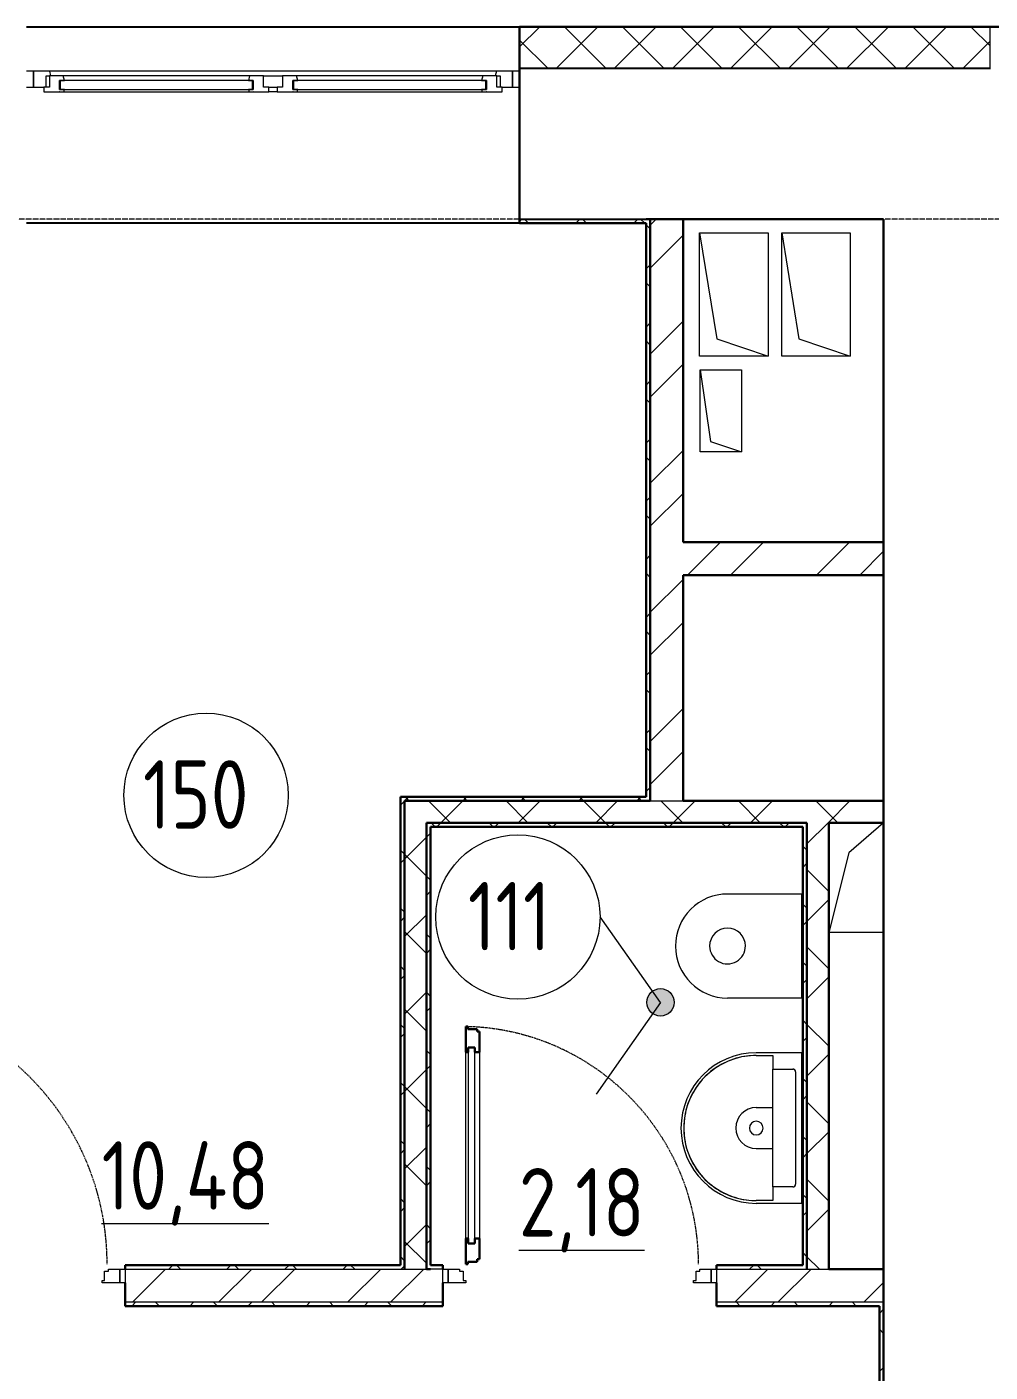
# Model space of a CAD drawing. Header units: millimetres. Extents: x -695119 to 412940, y -249585 to 622758.
# Drawn here: x 136544 to 140062, y -24082 to -19168 of the extents above; entities that cross this region are included whole.
import ezdxf

# ---------------------------------------------------------------- set-up
doc = ezdxf.new("R2010")
doc.units = ezdxf.units.MM
doc.linetypes.add('ADSK_Линия сетки', pattern=[25, 20, -2.5, 0, -2.5])
doc.linetypes.add('ADSK_Штриховая_ш2 п1_5', pattern=[4.5, 3, -1.5])
for name, color, linetype, lineweight in [('Каркас_Импост', 8, 'Continuous', 9), ('Марки помещений', 8, 'Continuous', 20), ('Монтажный зазор', 8, 'Continuous', 9), ('Окна', 252, 'Continuous', 9), ('Оси', 252, 'Continuous', 9), ('Остекление', 8, 'Continuous', 9), ('Открывание', 8, 'ADSK_Штриховая_ш2 п1_5', 9), ('Панель', 252, 'Continuous', 30), ('Перекрытия', 7, 'Continuous', 18), ('Сантехнические приборы', 8, 'Continuous', 18), ('Стены разрез', 7, 'Continuous', 30), ('Стены штриховка', 7, 'Continuous', 9)]:
    doc.layers.add(name, color=color, linetype=linetype, lineweight=lineweight)
doc.layers.add('Стены', color=194, linetype='Continuous')
doc.styles.add('GOST 2.304 type A_1', font='', dxfattribs={"height": 350})
doc.styles.get('GOST 2.304 type A_1').set_extended_font_data('GOST 2.304 type A')

# ---------------------------------------------------------------- blocks, each defined once
blk = doc.blocks.new('1 этаж')
at = {"layer": 'Марки помещений', "true_color": 0x636466}
h = blk.add_hatch(color=251, dxfattribs=at)
edge = h.paths.add_edge_path()
edge.add_arc((-35960.4, -103908), 50, 0, 360)
at = {"color": 251, "lineweight": 18, "true_color": 0x636466}
for p, q in [((-35817.8, -101547.4), (-35817.8, -101097.4)), ((-35817.8, -101097.4), (-35567.8, -101097.4)), ((-35817.8, -101097.4), (-35755.3, -101484.9)), ((-35567.8, -101097.4), (-35567.8, -101547.4)), ((-35517.8, -101547.4), (-35517.8, -101097.4)), ((-35517.8, -101097.4), (-35267.8, -101097.4)), ((-35517.8, -101097.4), (-35455.3, -101484.9)), ((-35267.8, -101097.4), (-35267.8, -101547.4)), ((-35755.3, -101484.9), (-35567.8, -101547.4)), ((-35455.3, -101484.9), (-35267.8, -101547.4)), ((-35567.8, -101547.4), (-35817.8, -101547.4)), ((-35267.8, -101547.4), (-35517.8, -101547.4)), ((-35815.3, -101897.4), (-35815.3, -101597.4)), ((-35815.3, -101597.4), (-35665.3, -101597.4)), ((-35815.3, -101597.4), (-35777.8, -101859.9)), ((-35665.3, -101597.4), (-35665.3, -101897.4)), ((-35665.3, -101897.4), (-35815.3, -101897.4)), ((-35777.8, -101859.9), (-35665.3, -101897.4)), ((-35145.8, -103252.4), (-35272.4, -103361.9)), ((-35272.4, -103361.9), (-35345.8, -103652.4)), ((-35145.8, -103652.4), (-35345.8, -103652.4))]:
    blk.add_line(p, q, dxfattribs=at)
at = {"layer": 'Каркас_Импост', "color": 251, "lineweight": 18, "true_color": 0x636466}
for p, q in [((-38191.4, -100507.4), (-38250.8, -100507.4)), ((-38250.8, -100507.4), (-38250.8, -100565.4)), ((-38186.8, -100524.4), (-38191.4, -100507.4)), ((-36560.2, -100507.4), (-36564.8, -100524.4)), ((-36500.8, -100507.4), (-36560.2, -100507.4)), ((-36500.8, -100565.4), (-36500.8, -100507.4)), ((-38250.8, -100565.4), (-38212.8, -100565.4)), ((-38192.8, -100565.4), (-38212.8, -100565.4)), ((-38212.8, -100565.4), (-38212.8, -100582.4)), ((-38204.8, -100565.4), (-38204.8, -100524.4)), ((-38204.8, -100524.4), (-38192.8, -100524.4)), ((-38192.8, -100524.4), (-38192.8, -100565.4)), ((-38142.4, -100524.4), (-38192.8, -100524.4)), ((-38155.8, -100573.4), (-38155.8, -100541.4)), ((-38155.8, -100541.4), (-38137.8, -100541.4)), ((-38137.8, -100541.4), (-38142.4, -100524.4)), ((-37461.2, -100524.4), (-37465.8, -100541.4)), ((-37465.8, -100541.4), (-37447.8, -100541.4)), ((-37410.8, -100524.4), (-37461.2, -100524.4)), ((-37447.8, -100541.4), (-37447.8, -100573.4)), ((-37410.8, -100565.4), (-37410.8, -100524.4)), ((-37390.8, -100565.4), (-37410.8, -100565.4)), ((-37390.8, -100582.4), (-37390.8, -100565.4)), ((-37340.8, -100565.4), (-37360.8, -100565.4)), ((-37360.8, -100565.4), (-37360.8, -100582.4)), ((-37340.8, -100524.4), (-37340.8, -100565.4)), ((-37290.4, -100524.4), (-37340.8, -100524.4)), ((-37303.8, -100573.4), (-37303.8, -100541.4)), ((-37303.8, -100541.4), (-37285.8, -100541.4)), ((-37285.8, -100541.4), (-37290.4, -100524.4)), ((-36609.2, -100524.4), (-36613.8, -100541.4)), ((-36613.8, -100541.4), (-36595.8, -100541.4)), ((-36558.8, -100524.4), (-36609.2, -100524.4)), ((-36595.8, -100541.4), (-36595.8, -100573.4)), ((-36558.8, -100565.4), (-36558.8, -100524.4)), ((-36558.8, -100524.4), (-36546.8, -100524.4)), ((-36538.8, -100565.4), (-36558.8, -100565.4)), ((-36546.8, -100524.4), (-36546.8, -100565.4)), ((-36538.8, -100582.4), (-36538.8, -100565.4)), ((-36538.8, -100565.4), (-36500.8, -100565.4)), ((-38212.8, -100582.4), (-38156.8, -100582.4)), ((-38156.8, -100582.4), (-38155.8, -100581.4)), ((-38137.8, -100573.4), (-38155.8, -100573.4)), ((-38155.8, -100581.4), (-38154.8, -100582.4)), ((-38154.8, -100582.4), (-38140.2, -100582.4)), ((-38140.2, -100582.4), (-38137.8, -100573.4)), ((-37447.8, -100573.4), (-37465.8, -100573.4)), ((-37465.8, -100573.4), (-37463.4, -100582.4)), ((-37463.4, -100582.4), (-37448.8, -100582.4)), ((-37448.8, -100582.4), (-37447.8, -100581.4)), ((-37447.8, -100581.4), (-37446.8, -100582.4)), ((-37446.8, -100582.4), (-37390.8, -100582.4)), ((-37360.8, -100582.4), (-37304.8, -100582.4)), ((-37304.8, -100582.4), (-37303.8, -100581.4)), ((-37285.8, -100573.4), (-37303.8, -100573.4)), ((-37303.8, -100581.4), (-37302.8, -100582.4)), ((-37302.8, -100582.4), (-37288.2, -100582.4)), ((-37288.2, -100582.4), (-37285.8, -100573.4)), ((-36595.8, -100573.4), (-36613.8, -100573.4)), ((-36613.8, -100573.4), (-36611.4, -100582.4)), ((-36611.4, -100582.4), (-36596.8, -100582.4)), ((-36596.8, -100582.4), (-36595.8, -100581.4)), ((-36595.8, -100581.4), (-36594.8, -100582.4)), ((-36594.8, -100582.4), (-36538.8, -100582.4))]:
    blk.add_line(p, q, dxfattribs=at)
at = {"layer": 'Каркас_Импост', "color": 251, "true_color": 0x636466}
for p, q in [((-36560.2, -100507.4), (-38191.4, -100507.4)), ((-37461.2, -100524.4), (-38142.4, -100524.4)), ((-37410.8, -100524.4), (-37340.8, -100524.4)), ((-37390.8, -100565.4), (-37360.8, -100565.4)), ((-36609.2, -100524.4), (-37290.4, -100524.4)), ((-38156.8, -100582.4), (-38154.8, -100582.4)), ((-38140.2, -100582.4), (-37463.4, -100582.4)), ((-37448.3, -100582.4), (-37446.8, -100582.4)), ((-37360.8, -100582.4), (-37390.8, -100582.4)), ((-37304.8, -100582.4), (-37302.8, -100582.4)), ((-37288.2, -100582.4), (-36611.4, -100582.4)), ((-36596.8, -100582.4), (-36594.8, -100582.4)), ((-37990.8, -104890.4), (-37976.8, -104890.4)), ((-37990.8, -104924.4), (-37990.8, -104890.4)), ((-37976.8, -104890.4), (-37976.8, -104882.4)), ((-37976.8, -104882.4), (-37935.8, -104882.4)), ((-37935.8, -104882.4), (-37935.8, -104932.4)), ((-36735.8, -104882.4), (-36694.8, -104882.4)), ((-36735.8, -104932.4), (-36735.8, -104882.4)), ((-36694.8, -104882.4), (-36694.8, -104890.4)), ((-36694.8, -104890.4), (-36680.8, -104890.4)), ((-36680.8, -104890.4), (-36680.8, -104924.4)), ((-35830.8, -104890.4), (-35816.8, -104890.4)), ((-35830.8, -104924.4), (-35830.8, -104890.4)), ((-35816.8, -104890.4), (-35816.8, -104882.4)), ((-35816.8, -104882.4), (-35775.8, -104882.4)), ((-35775.8, -104882.4), (-35775.8, -104932.4)), ((-37999.8, -104924.4), (-37990.8, -104924.4)), ((-37999.8, -104932.4), (-37999.8, -104924.4)), ((-37935.8, -104932.4), (-37999.8, -104932.4)), ((-36671.8, -104932.4), (-36735.8, -104932.4)), ((-36680.8, -104924.4), (-36671.8, -104924.4)), ((-36671.8, -104924.4), (-36671.8, -104932.4)), ((-35839.8, -104924.4), (-35830.8, -104924.4)), ((-35839.8, -104932.4), (-35839.8, -104924.4)), ((-35775.8, -104932.4), (-35839.8, -104932.4))]:
    blk.add_line(p, q, dxfattribs=at)
at = {"layer": 'Марки помещений', "color": 251, "true_color": 0x636466}
for q in [(-36181.5, -103596.2), (-36195.6, -104243.4)]:
    blk.add_line((-35960.4, -103908), q, dxfattribs=at)
for centre, radius in [((-37620.3, -103151.8), 300), ((-36481.5, -103596.2), 300), ((-35960.4, -103908), 50)]:
    blk.add_circle(centre, radius, dxfattribs=at)
at = {"layer": 'Монтажный зазор', "color": 251, "true_color": 0x636466}
for p, q in [((-37935.8, -104882.4), (-37915.8, -104882.4)), ((-37935.8, -104932.4), (-37935.8, -104882.4)), ((-37915.8, -104882.4), (-37915.8, -104932.4)), ((-36755.8, -104882.4), (-36735.8, -104882.4)), ((-36755.8, -104932.4), (-36755.8, -104882.4)), ((-36735.8, -104882.4), (-36735.8, -104932.4)), ((-35775.8, -104882.4), (-35755.8, -104882.4)), ((-35775.8, -104932.4), (-35775.8, -104882.4)), ((-35755.8, -104882.4), (-35755.8, -104932.4)), ((-37915.8, -104932.4), (-37935.8, -104932.4)), ((-36735.8, -104932.4), (-36755.8, -104932.4)), ((-35755.8, -104932.4), (-35775.8, -104932.4))]:
    blk.add_line(p, q, dxfattribs=at)
at = {"layer": 'Окна', "color": 251, "true_color": 0x636466}
for p, q in [((-38250.8, -100507.4), (-38275.8, -100507.4)), ((-38250.8, -100565.4), (-38250.8, -100507.4)), ((-36475.8, -100507.4), (-36500.8, -100507.4)), ((-36500.8, -100507.4), (-36500.8, -100565.4)), ((-38275.8, -100565.4), (-38250.8, -100565.4)), ((-36500.8, -100565.4), (-36475.8, -100565.4))]:
    blk.add_line(p, q, dxfattribs=at)
at = {"layer": 'Оси', "color": 251, "linetype": 'ADSK_Линия сетки', "true_color": 0x636466}
blk.add_line((4311.5, -101047.4), (-72628.1, -101047.4), dxfattribs=at)
at = {"layer": 'Остекление', "color": 251, "true_color": 0x636466}
for p, q in [((-38152.8, -100541.4), (-38155.8, -100541.4)), ((-38155.8, -100541.4), (-38155.8, -100573.4)), ((-37450.8, -100541.4), (-38152.8, -100541.4)), ((-38152.8, -100541.4), (-38152.8, -100573.4)), ((-38152.8, -100573.4), (-38152.8, -100541.4)), ((-37450.8, -100573.4), (-37450.8, -100541.4)), ((-37450.8, -100541.4), (-37450.8, -100573.4)), ((-37447.8, -100541.4), (-37450.8, -100541.4)), ((-37447.8, -100573.4), (-37447.8, -100541.4)), ((-37300.8, -100541.4), (-37303.8, -100541.4)), ((-37303.8, -100541.4), (-37303.8, -100573.4)), ((-36598.8, -100541.4), (-37300.8, -100541.4)), ((-37300.8, -100541.4), (-37300.8, -100573.4)), ((-37300.8, -100573.4), (-37300.8, -100541.4)), ((-36598.8, -100573.4), (-36598.8, -100541.4)), ((-36598.8, -100541.4), (-36598.8, -100573.4)), ((-36595.8, -100541.4), (-36598.8, -100541.4)), ((-36595.8, -100573.4), (-36595.8, -100541.4)), ((-38155.8, -100573.4), (-38152.8, -100573.4)), ((-38152.8, -100573.4), (-37450.8, -100573.4)), ((-37450.8, -100573.4), (-37447.8, -100573.4)), ((-37303.8, -100573.4), (-37300.8, -100573.4)), ((-37300.8, -100573.4), (-36598.8, -100573.4)), ((-36598.8, -100573.4), (-36595.8, -100573.4)), ((-36662.8, -104072.4), (-36662.8, -104788.4)), ((-36638.8, -104072.4), (-36662.8, -104072.4)), ((-36638.8, -104788.4), (-36638.8, -104072.4)), ((-36662.8, -104788.4), (-36638.8, -104788.4))]:
    blk.add_line(p, q, dxfattribs=at)
at = {"layer": 'Открывание', "color": 251, "true_color": 0x636466}
for centre, radius, end in [((-38949.8, -104864.4), 968, 88.9345), ((-36689.8, -104864.4), 868, 88.8118)]:
    blk.add_arc(centre, radius, 0, end, dxfattribs=at)
at = {"layer": 'Панель', "color": 251, "true_color": 0x636466}
for p, q in [((-36671.8, -103996.4), (-36663.8, -103996.4)), ((-36671.8, -104090.4), (-36671.8, -103996.4)), ((-36663.8, -103996.4), (-36663.8, -104005.4)), ((-36663.8, -104005.4), (-36629.8, -104005.4)), ((-36629.8, -104005.4), (-36629.8, -104014.4)), ((-36629.8, -104014.4), (-36621.8, -104014.4)), ((-36621.8, -104014.4), (-36621.8, -104090.4)), ((-36662.8, -104090.4), (-36671.8, -104090.4)), ((-36662.8, -104072.4), (-36662.8, -104090.4)), ((-36638.8, -104072.4), (-36662.8, -104072.4)), ((-36638.8, -104090.4), (-36638.8, -104072.4)), ((-36621.8, -104090.4), (-36638.8, -104090.4)), ((-36671.8, -104864.4), (-36671.8, -104770.4)), ((-36662.8, -104770.4), (-36671.8, -104770.4)), ((-36662.8, -104788.4), (-36662.8, -104770.4)), ((-36638.8, -104788.4), (-36662.8, -104788.4)), ((-36638.8, -104770.4), (-36638.8, -104788.4)), ((-36621.8, -104770.4), (-36638.8, -104770.4)), ((-36621.8, -104770.4), (-36621.8, -104846.4)), ((-36663.8, -104864.4), (-36671.8, -104864.4)), ((-36663.8, -104855.4), (-36663.8, -104864.4)), ((-36629.8, -104855.4), (-36663.8, -104855.4)), ((-36629.8, -104846.4), (-36629.8, -104855.4)), ((-36621.8, -104846.4), (-36629.8, -104846.4))]:
    blk.add_line(p, q, dxfattribs=at)
at = {"layer": 'Панель', "color": 251, "lineweight": 9, "true_color": 0x636466}
for p, q in [((-36671.8, -104770.4), (-36671.8, -104090.4)), ((-36621.8, -104090.4), (-36621.8, -104770.4))]:
    blk.add_line(p, q, dxfattribs=at)
at = {"layer": 'Перекрытия', "color": 251, "true_color": 0x636466}
for p, q in [((-35817.8, -101097.4), (-35567.8, -101097.4)), ((-35817.8, -101547.4), (-35817.8, -101097.4)), ((-35567.8, -101097.4), (-35567.8, -101547.4)), ((-35517.8, -101097.4), (-35267.8, -101097.4)), ((-35517.8, -101547.4), (-35517.8, -101097.4)), ((-35267.8, -101097.4), (-35267.8, -101547.4)), ((-35567.8, -101547.4), (-35817.8, -101547.4)), ((-35267.8, -101547.4), (-35517.8, -101547.4)), ((-35815.3, -101597.4), (-35665.3, -101597.4)), ((-35815.3, -101897.4), (-35815.3, -101597.4)), ((-35665.3, -101597.4), (-35665.3, -101897.4)), ((-35665.3, -101897.4), (-35815.3, -101897.4)), ((-35145.8, -103652.4), (-35345.8, -103652.4))]:
    blk.add_line(p, q, dxfattribs=at)
at = {"layer": 'Сантехнические приборы', "color": 251, "true_color": 0x636466}
for p, q in [((-35445.8, -103512.4), (-35715.8, -103512.4)), ((-35445.8, -103512.4), (-35445.8, -103892.4)), ((-35445.8, -103892.4), (-35715.8, -103892.4)), ((-35445.8, -104092.2), (-35610.8, -104092.2)), ((-35610.8, -104102.2), (-35550.8, -104102.2)), ((-35550.8, -104102.2), (-35550.8, -104152.2)), ((-35445.8, -104092.2), (-35445.8, -104642.2)), ((-35550.8, -104152.2), (-35477.1, -104152.2)), ((-35550.8, -104162.2), (-35550.8, -104152.2)), ((-35550.8, -104572.2), (-35550.8, -104162.2)), ((-35467.1, -104162.2), (-35467.1, -104572.2)), ((-35610.8, -104292.2), (-35550.8, -104292.2)), ((-35610.8, -104442.2), (-35550.8, -104442.2)), ((-35550.8, -104582.2), (-35550.8, -104572.2)), ((-35477.1, -104582.2), (-35550.8, -104582.2)), ((-35550.8, -104582.2), (-35550.8, -104632.2)), ((-35550.8, -104632.2), (-35610.8, -104632.2)), ((-35445.8, -104642.2), (-35610.8, -104642.2))]:
    blk.add_line(p, q, dxfattribs=at)
at = {"layer": 'Сантехнические приборы', "color": 251, "true_color": 0x636466, "flags": 128}
for points in [[(-35610.8, -104102.2), (-35621.4, -104102.4), (-35632, -104103.1), (-35642.5, -104104.1), (-35653, -104105.6), (-35663.4, -104107.5), (-35673.8, -104109.8), (-35684, -104112.5), (-35694.2, -104115.7), (-35704.2, -104119.2), (-35714, -104123.1), (-35723.7, -104127.4), (-35733.2, -104132.2), (-35742.5, -104137.2), (-35751.6, -104142.7), (-35760.4, -104148.5), (-35769.1, -104154.7), (-35777.4, -104161.1), (-35785.5, -104168), (-35793.4, -104175.1), (-35800.9, -104182.6), (-35808.1, -104190.3), (-35815, -104198.4), (-35821.6, -104206.7), (-35827.9, -104215.2), (-35833.8, -104224), (-35839.3, -104233.1), (-35844.5, -104242.3), (-35849.3, -104251.7), (-35853.8, -104261.4), (-35857.8, -104271.2), (-35861.4, -104281.1), (-35864.7, -104291.2), (-35867.5, -104301.4), (-35869.9, -104311.8), (-35871.9, -104322.2), (-35873.5, -104332.6), (-35874.7, -104343.2), (-35875.5, -104353.8), (-35875.8, -104364.3), (-35875.7, -104374.9), (-35875.2, -104385.5), (-35874.2, -104396.1), (-35872.9, -104406.6), (-35871.1, -104417), (-35868.9, -104427.4), (-35866.3, -104437.7), (-35863.2, -104447.8), (-35859.8, -104457.9), (-35856, -104467.8), (-35851.8, -104477.5), (-35847.2, -104487), (-35842.2, -104496.4), (-35836.8, -104505.5), (-35831.1, -104514.5), (-35825.1, -104523.2), (-35818.6, -104531.6), (-35811.9, -104539.8), (-35804.8, -104547.7), (-35797.5, -104555.3), (-35789.8, -104562.6), (-35781.8, -104569.6), (-35773.6, -104576.3), (-35765.1, -104582.6), (-35756.4, -104588.6), (-35747.4, -104594.3), (-35738.2, -104599.6), (-35728.8, -104604.5), (-35719.2, -104609), (-35709.5, -104613.1), (-35699.6, -104616.9), (-35689.5, -104620.2), (-35679.3, -104623.2), (-35669, -104625.7), (-35658.7, -104627.8), (-35648.2, -104629.6), (-35637.7, -104630.8), (-35627.1, -104631.7), (-35616.5, -104632.1), (-35610.8, -104632.2)], [(-35467.1, -104162.2), (-35467.1, -104161.8), (-35467.1, -104161.4), (-35467.1, -104161), (-35467.2, -104160.6), (-35467.3, -104160.2), (-35467.4, -104159.8), (-35467.5, -104159.4), (-35467.6, -104159.1), (-35467.7, -104158.7), (-35467.9, -104158.3), (-35468, -104157.9), (-35468.2, -104157.6), (-35468.4, -104157.2), (-35468.6, -104156.9), (-35468.8, -104156.6), (-35469, -104156.2), (-35469.3, -104155.9), (-35469.5, -104155.6), (-35469.8, -104155.3), (-35470.1, -104155), (-35470.4, -104154.8), (-35470.7, -104154.5), (-35471, -104154.2), (-35471.3, -104154), (-35471.7, -104153.8), (-35472, -104153.6), (-35472.4, -104153.4), (-35472.7, -104153.2), (-35473.1, -104153), (-35473.4, -104152.9), (-35473.8, -104152.7), (-35474.2, -104152.6), (-35474.6, -104152.5), (-35475, -104152.4), (-35475.4, -104152.4), (-35475.8, -104152.3), (-35476.2, -104152.2), (-35476.6, -104152.2), (-35477, -104152.2), (-35477.1, -104152.2)], [(-35477.1, -104582.2), (-35476.7, -104582.2), (-35476.3, -104582.2), (-35475.9, -104582.1), (-35475.5, -104582.1), (-35475.1, -104582), (-35474.7, -104581.9), (-35474.3, -104581.8), (-35473.9, -104581.7), (-35473.5, -104581.6), (-35473.2, -104581.4), (-35472.8, -104581.3), (-35472.4, -104581.1), (-35472.1, -104580.9), (-35471.8, -104580.7), (-35471.4, -104580.5), (-35471.1, -104580.2), (-35470.8, -104580), (-35470.5, -104579.7), (-35470.2, -104579.5), (-35469.9, -104579.2), (-35469.6, -104578.9), (-35469.4, -104578.6), (-35469.1, -104578.3), (-35468.9, -104577.9), (-35468.7, -104577.6), (-35468.4, -104577.3), (-35468.2, -104576.9), (-35468.1, -104576.6), (-35467.9, -104576.2), (-35467.7, -104575.8), (-35467.6, -104575.5), (-35467.5, -104575.1), (-35467.4, -104574.7), (-35467.3, -104574.3), (-35467.2, -104573.9), (-35467.2, -104573.5), (-35467.1, -104573.1), (-35467.1, -104572.7), (-35467.1, -104572.3), (-35467.1, -104572.2)]]:
    blk.add_lwpolyline(points, dxfattribs=at)
at = {"layer": 'Сантехнические приборы', "color": 251, "true_color": 0x636466}
for centre, radius, start, end in [((-35715.8, -103702.4), 190, 90, 180.0711), ((-35715.8, -103702.4), 65.4, 0.3183, 180.0777), ((-35715.8, -103702.4), 190, 180.0711, 270), ((-35715.8, -103702.4), 65.4, 180.0777, 0.3183), ((-35610.8, -104367.2), 275, 90, 270), ((-35610.8, -104367.2), 265, 90, 270), ((-35477.1, -104162.2), 10, 0, 90), ((-35610.8, -104367.2), 75, 90, 270), ((-35610.8, -104367.2), 25, 90, 270), ((-35610.8, -104367.2), 25, 270, 90), ((-35477.1, -104572.2), 10, 270, 0)]:
    blk.add_arc(centre, radius, start, end, dxfattribs=at)
at = {"layer": 'Стены', "color": 251, "true_color": 0x636466}
for p, q in [((-38275.8, -100345.4), (-36475.8, -100345.4)), ((-34755.8, -100497.4), (-36475.8, -100497.4)), ((-36475.8, -101062.4), (-38275.8, -101062.4)), ((-36475.8, -101047.4), (-36012.8, -101047.4))]:
    blk.add_line(p, q, dxfattribs=at)
at = {"layer": 'Стены разрез', "color": 251, "true_color": 0x636466}
for p, q in [((-36475.8, -100345.4), (-36475.8, -101062.4)), ((-34220.8, -100345.4), (-36475.8, -100345.4)), ((-36475.8, -101062.4), (-36012.8, -101062.4)), ((-35145.8, -101047.4), (-36012.8, -101047.4)), ((-36012.8, -101062.4), (-36012.8, -103157.4)), ((-35997.8, -101047.4), (-35997.8, -103172.4)), ((-35877.8, -102227.4), (-35877.8, -101047.4)), ((-35145.8, -106552.4), (-35145.8, -101047.4)), ((-35145.8, -102227.4), (-35877.8, -102227.4)), ((-35877.8, -102347.4), (-35145.8, -102347.4)), ((-35877.8, -103172.4), (-35877.8, -102347.4)), ((-36012.8, -103157.4), (-36910.8, -103157.4)), ((-36910.8, -103157.4), (-36910.8, -104867.4)), ((-35997.8, -103172.4), (-36895.8, -103172.4)), ((-36895.8, -103172.4), (-36895.8, -104882.4)), ((-35145.8, -103172.4), (-35877.8, -103172.4)), ((-36815.8, -103252.4), (-35425.8, -103252.4)), ((-36815.8, -104882.4), (-36815.8, -103252.4)), ((-36800.8, -103267.4), (-35440.8, -103267.4)), ((-36800.8, -104867.4), (-36800.8, -103267.4)), ((-35440.8, -103267.4), (-35440.8, -104867.4)), ((-35425.8, -103252.4), (-35425.8, -104882.4)), ((-35345.8, -103252.4), (-35145.8, -103252.4)), ((-35345.8, -104882.4), (-35345.8, -103252.4)), ((-36910.8, -104867.4), (-37915.8, -104867.4)), ((-37915.8, -104867.4), (-37915.8, -104882.4)), ((-36800.8, -104882.4), (-36815.8, -104882.4)), ((-36755.8, -104867.4), (-36800.8, -104867.4)), ((-36755.8, -104882.4), (-36755.8, -104867.4)), ((-35440.8, -104867.4), (-35755.8, -104867.4)), ((-35755.8, -104867.4), (-35755.8, -104882.4)), ((-35145.8, -104882.4), (-35345.8, -104882.4)), ((-37915.8, -104932.4), (-37915.8, -105017.4)), ((-36755.8, -105017.4), (-36755.8, -104932.4)), ((-35755.8, -104932.4), (-35755.8, -105017.4)), ((-37915.8, -105017.4), (-36755.8, -105017.4)), ((-35755.8, -105017.4), (-35160.8, -105017.4)), ((-35160.8, -105017.4), (-35160.8, -106537.4))]:
    blk.add_line(p, q, dxfattribs=at)
at = {"layer": 'Стены разрез', "color": 251, "linetype": 'Continuous', "lineweight": 9, "true_color": 0x636466}
for p, q in [((-36473.8, -100417.5), (-36403.6, -100347.4)), ((-36341.5, -100497.4), (-36191.5, -100347.4)), ((-36159.2, -100497.4), (-36309.2, -100347.4)), ((-36129.4, -100497.4), (-35979.4, -100347.4)), ((-35947, -100497.4), (-36097, -100347.4)), ((-35917.2, -100497.4), (-35767.2, -100347.4)), ((-35905.5, -100345.4), (-35906.7, -100347.4)), ((-35734.9, -100497.4), (-35884.9, -100347.4)), ((-35705.1, -100497.4), (-35555.1, -100347.4)), ((-35522.8, -100497.4), (-35672.8, -100347.4)), ((-35569.5, -100345.5), (-35569.6, -100345.4)), ((-35493, -100497.4), (-35343, -100347.4)), ((-35310.6, -100497.4), (-35460.6, -100347.4)), ((-35280.8, -100497.4), (-35130.8, -100347.4)), ((-35098.5, -100497.4), (-35248.5, -100347.4)), ((-35084.3, -100345.4), (-35085.4, -100347.4)), ((-35068.7, -100497.4), (-34918.7, -100347.4)), ((-34886.4, -100497.4), (-35036.4, -100347.4)), ((-34757.8, -100413.8), (-34824.2, -100347.4)), ((-34757.8, -100366), (-34755.8, -100366)), ((-36371.3, -100497.4), (-36473.8, -100394.9)), ((-34856.6, -100497.4), (-34757.8, -100398.6)), ((-36475.8, -101055.9), (-36467.2, -101047.4)), ((-36442.7, -101062.4), (-36457.7, -101047.4)), ((-36270.1, -101062.4), (-36255.1, -101047.4)), ((-36230.6, -101062.4), (-36245.6, -101047.4)), ((-36058, -101062.4), (-36043, -101047.4)), ((-36018.4, -101062.4), (-36033.4, -101047.4)), ((-35997.8, -101069), (-35976.1, -101047.4)), ((-35997.8, -101083), (-36012.8, -101068)), ((-35997.8, -101226.2), (-35877.8, -101106.2)), ((-36012.8, -101229.3), (-35997.8, -101214.3)), ((-35997.8, -101295.1), (-36012.8, -101280.1)), ((-36012.8, -101441.5), (-35997.8, -101426.5)), ((-35997.8, -101540.5), (-35877.8, -101420.5)), ((-35997.8, -101507.3), (-36012.8, -101492.3)), ((-35997.8, -101697.6), (-35877.8, -101577.6)), ((-36012.8, -101653.6), (-35997.8, -101638.6)), ((-35997.8, -101719.4), (-36012.8, -101704.4)), ((-36012.8, -101865.7), (-35997.8, -101850.7)), ((-35997.8, -102012), (-35877.8, -101892)), ((-35997.8, -101931.5), (-36012.8, -101916.5)), ((-36012.8, -102077.9), (-35997.8, -102062.9)), ((-35997.8, -102169.1), (-35877.8, -102049.1)), ((-35997.8, -102143.7), (-36012.8, -102128.7)), ((-35861.8, -102347.4), (-35741.8, -102227.4)), ((-35704.6, -102347.4), (-35584.6, -102227.4)), ((-35390.3, -102347.4), (-35270.3, -102227.4)), ((-36012.8, -102290), (-35997.8, -102275)), ((-35233.1, -102347.4), (-35145.8, -102260)), ((-35997.8, -102355.8), (-36012.8, -102340.8)), ((-35997.8, -102483.4), (-35877.8, -102363.4)), ((-36012.8, -102502.1), (-35997.8, -102487.1)), ((-35997.8, -102640.6), (-35877.8, -102520.6)), ((-35997.8, -102567.9), (-36012.8, -102552.9)), ((-36012.8, -102714.3), (-35997.8, -102699.3)), ((-35997.8, -102780.1), (-36012.8, -102765.1)), ((-35997.8, -102954.9), (-35877.8, -102834.9)), ((-36012.8, -102926.4), (-35997.8, -102911.4)), ((-35997.8, -102992.2), (-36012.8, -102977.2)), ((-35997.8, -103112), (-35877.8, -102992)), ((-36012.8, -103138.5), (-35997.8, -103123.5)), ((-36910.8, -103188), (-36895.8, -103173)), ((-36895.2, -103172.4), (-36880.2, -103157.4)), ((-36878.3, -103172.4), (-36893.3, -103157.4)), ((-36727.6, -103252.4), (-36807.6, -103172.4)), ((-36763, -103252.4), (-36683, -103172.4)), ((-36683, -103172.4), (-36668, -103157.4)), ((-36666.2, -103172.4), (-36681.2, -103157.4)), ((-36444.7, -103252.4), (-36524.7, -103172.4)), ((-36480.2, -103252.4), (-36400.2, -103172.4)), ((-36470.9, -103172.4), (-36455.9, -103157.4)), ((-36454, -103172.4), (-36469, -103157.4)), ((-36258.8, -103172.4), (-36243.8, -103157.4)), ((-36241.9, -103172.4), (-36256.9, -103157.4)), ((-36161.9, -103252.4), (-36241.9, -103172.4)), ((-36197.4, -103252.4), (-36117.4, -103172.4)), ((-36046.6, -103172.4), (-36031.6, -103157.4)), ((-36029.8, -103172.4), (-36044.8, -103157.4)), ((-35879, -103252.4), (-35959, -103172.4)), ((-35914.5, -103252.4), (-35834.5, -103172.4)), ((-35596.2, -103252.4), (-35676.2, -103172.4)), ((-35631.7, -103252.4), (-35551.7, -103172.4)), ((-35313.4, -103252.4), (-35393.4, -103172.4)), ((-35348.8, -103252.4), (-35268.8, -103172.4)), ((-36783.3, -103267.4), (-36798.3, -103252.4)), ((-36778, -103267.4), (-36763, -103252.4)), ((-36571.2, -103267.4), (-36586.2, -103252.4)), ((-36565.9, -103267.4), (-36550.9, -103252.4)), ((-36359, -103267.4), (-36374, -103252.4)), ((-36353.8, -103267.4), (-36338.8, -103252.4)), ((-36146.9, -103267.4), (-36161.9, -103252.4)), ((-36141.6, -103267.4), (-36126.6, -103252.4)), ((-35934.8, -103267.4), (-35949.8, -103252.4)), ((-35929.5, -103267.4), (-35914.5, -103252.4)), ((-35722.6, -103267.4), (-35737.6, -103252.4)), ((-35717.4, -103267.4), (-35702.4, -103252.4)), ((-35510.5, -103267.4), (-35525.5, -103252.4)), ((-35505.2, -103267.4), (-35490.2, -103252.4)), ((-35425.8, -103329.3), (-35348.8, -103252.4)), ((-36895.8, -103385.1), (-36815.8, -103305.1)), ((-36815.8, -103305.1), (-36800.8, -103290.1)), ((-36895.8, -103367), (-36910.8, -103352)), ((-36815.8, -103447), (-36895.8, -103367)), ((-35425.8, -103352.1), (-35440.8, -103337.1)), ((-36910.8, -103400.1), (-36895.8, -103385.1)), ((-35440.8, -103415.1), (-35425.8, -103400.1)), ((-36800.8, -103462), (-36815.8, -103447)), ((-35345.8, -103502.8), (-35425.8, -103422.8)), ((-36815.8, -103517.3), (-36800.8, -103502.3)), ((-36895.8, -103579.1), (-36910.8, -103564.1)), ((-35425.8, -103564.2), (-35440.8, -103549.2)), ((-35425.8, -103612.2), (-35345.8, -103532.2)), ((-36910.8, -103612.3), (-36895.8, -103597.3)), ((-36895.8, -103668), (-36815.8, -103588)), ((-35440.8, -103627.2), (-35425.8, -103612.2)), ((-36815.8, -103729.8), (-36895.8, -103649.8)), ((-36800.8, -103674.1), (-36815.8, -103659.1)), ((-36815.8, -103729.4), (-36800.8, -103714.4)), ((-35345.8, -103785.6), (-35425.8, -103705.6)), ((-35425.8, -103776.3), (-35440.8, -103761.3)), ((-36895.8, -103791.2), (-36910.8, -103776.2)), ((-36910.8, -103824.4), (-36895.8, -103809.4)), ((-35440.8, -103839.3), (-35425.8, -103824.3)), ((-35425.8, -103895), (-35345.8, -103815)), ((-36895.8, -103950.8), (-36815.8, -103870.8)), ((-36800.8, -103886.2), (-36815.8, -103871.2)), ((-36815.8, -104012.7), (-36895.8, -103932.7)), ((-36815.8, -103941.5), (-36800.8, -103926.5)), ((-36895.8, -104003.4), (-36910.8, -103988.4)), ((-35425.8, -103988.5), (-35440.8, -103973.5)), ((-35345.8, -104068.5), (-35425.8, -103988.5)), ((-36910.8, -104036.5), (-36895.8, -104021.5)), ((-35440.8, -104051.4), (-35425.8, -104036.4)), ((-36800.8, -104098.4), (-36815.8, -104083.4)), ((-35425.8, -104177.9), (-35345.8, -104097.9)), ((-36895.8, -104233.7), (-36815.8, -104153.7)), ((-36815.8, -104153.7), (-36800.8, -104138.7)), ((-36895.8, -104215.5), (-36910.8, -104200.5)), ((-35425.8, -104200.6), (-35440.8, -104185.6)), ((-36910.8, -104248.7), (-36895.8, -104233.7)), ((-36815.8, -104295.5), (-36895.8, -104215.5)), ((-35440.8, -104263.6), (-35425.8, -104248.6)), ((-36800.8, -104310.5), (-36815.8, -104295.5)), ((-35345.8, -104351.3), (-35425.8, -104271.3)), ((-36815.8, -104365.8), (-36800.8, -104350.8)), ((-35425.8, -104412.7), (-35440.8, -104397.7)), ((-35425.8, -104460.7), (-35345.8, -104380.7)), ((-36895.8, -104427.6), (-36910.8, -104412.6)), ((-36910.8, -104460.8), (-36895.8, -104445.8)), ((-36895.8, -104516.5), (-36815.8, -104436.5)), ((-36815.8, -104578.4), (-36895.8, -104498.4)), ((-35440.8, -104475.7), (-35425.8, -104460.7)), ((-36800.8, -104522.6), (-36815.8, -104507.6)), ((-36815.8, -104577.9), (-36800.8, -104562.9)), ((-35345.8, -104634.1), (-35425.8, -104554.1)), ((-36895.8, -104639.8), (-36910.8, -104624.8)), ((-35425.8, -104624.9), (-35440.8, -104609.9)), ((-36910.8, -104672.9), (-36895.8, -104657.9)), ((-35440.8, -104687.8), (-35425.8, -104672.8)), ((-35425.8, -104743.6), (-35345.8, -104663.6)), ((-36895.8, -104799.3), (-36815.8, -104719.3)), ((-36800.8, -104734.8), (-36815.8, -104719.8)), ((-36815.8, -104861.2), (-36895.8, -104781.2)), ((-36815.8, -104790.1), (-36800.8, -104775.1)), ((-36895.8, -104851.9), (-36910.8, -104836.9)), ((-35425.8, -104837), (-35440.8, -104822)), ((-35380.4, -104882.4), (-35425.8, -104837)), ((-37888.1, -105002.4), (-37768.1, -104882.4)), ((-37756.6, -104882.4), (-37741.6, -104867.4)), ((-37713.9, -104882.4), (-37728.9, -104867.4)), ((-37573.8, -105002.4), (-37453.8, -104882.4)), ((-37544.5, -104882.4), (-37529.5, -104867.4)), ((-37501.7, -104882.4), (-37516.7, -104867.4)), ((-37416.7, -105002.4), (-37296.7, -104882.4)), ((-37332.4, -104882.4), (-37317.4, -104867.4)), ((-37289.6, -104882.4), (-37304.6, -104867.4)), ((-37120.2, -104882.4), (-37105.2, -104867.4)), ((-37102.4, -105002.4), (-36982.4, -104882.4)), ((-37077.5, -104882.4), (-37092.5, -104867.4)), ((-36945.2, -105002.4), (-36825.2, -104882.4)), ((-36908.1, -104882.4), (-36895.8, -104870.1)), ((-35688, -105002.4), (-35568, -104882.4)), ((-35635.3, -104882.4), (-35620.3, -104867.4)), ((-35592.6, -104882.4), (-35607.6, -104867.4)), ((-35530.8, -105002.4), (-35410.8, -104882.4)), ((-35216.5, -105002.4), (-35145.8, -104931.7)), ((-37891.6, -105017.4), (-37876.6, -105002.4)), ((-37791, -105017.4), (-37806, -105002.4)), ((-37679.5, -105017.4), (-37664.5, -105002.4)), ((-37578.9, -105017.4), (-37593.9, -105002.4)), ((-37467.4, -105017.4), (-37452.4, -105002.4)), ((-37366.7, -105017.4), (-37381.7, -105002.4)), ((-37255.2, -105017.4), (-37240.2, -105002.4)), ((-37154.6, -105017.4), (-37169.6, -105002.4)), ((-37043.1, -105017.4), (-37028.1, -105002.4)), ((-36942.5, -105017.4), (-36957.5, -105002.4)), ((-36831, -105017.4), (-36816, -105002.4)), ((-35755.8, -105002.8), (-35755.3, -105002.4)), ((-35669.7, -105017.4), (-35684.7, -105002.4)), ((-35558.2, -105017.4), (-35543.2, -105002.4)), ((-35457.6, -105017.4), (-35472.6, -105002.4)), ((-35346.1, -105017.4), (-35331.1, -105002.4)), ((-35245.4, -105017.4), (-35260.4, -105002.4)), ((-35160.8, -105044.2), (-35145.8, -105029.2)), ((-35145.8, -105117), (-35160.8, -105102)), ((-35160.8, -105256.4), (-35145.8, -105241.4))]:
    blk.add_line(p, q, dxfattribs=at)
at = {"layer": 'Стены штриховка', "color": 251, "true_color": 0x636466}
for p, q in [((-36473.8, -100347.4), (-36473.8, -100421.4)), ((-34757.8, -100347.4), (-36473.8, -100347.4)), ((-34757.8, -100347.4), (-34757.8, -100497.4)), ((-36475.8, -100421.4), (-36473.8, -100421.4)), ((-35997.8, -103172.4), (-35877.8, -103172.4)), ((-37915.8, -104882.4), (-36815.8, -104882.4)), ((-36755.8, -104882.4), (-36800.8, -104882.4)), ((-35755.8, -104882.4), (-35345.8, -104882.4)), ((-37915.8, -105002.4), (-36755.8, -105002.4)), ((-35755.8, -105002.4), (-35145.8, -105002.4))]:
    blk.add_line(p, q, dxfattribs=at)
at = {"layer": 'Марки помещений', "color": 251, "true_color": 0x636466, "style": 'GOST 2.304 type A_1'}
for s, p in [('150', (-37850.8, -103274)), ('111', (-36664.3, -103718.4)), ('%%U10,48', (-38001.9, -104665.4)), ('%%U2,18', (-36478.1, -104763.3))]:
    blk.add_text(s, height=250, dxfattribs=at).set_placement(p)

msp = doc.modelspace()

# ---------------------------------------------------------------- block references
msp.add_blockref('1 этаж', (174819.19, 81176.937))

doc.saveas('drawing.dxf')
